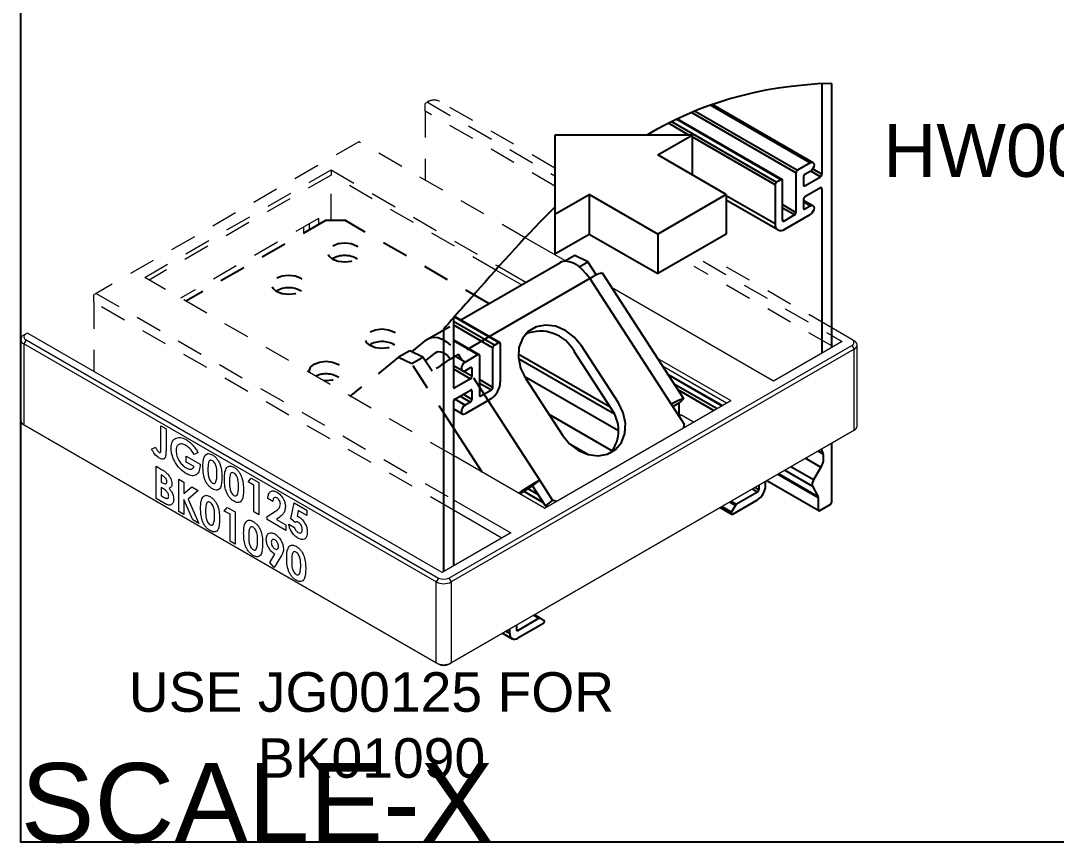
# Model space of a CAD drawing. Extents: x 0 to 12.5, y -10.1 to 0.
# Drawn here: x 0 to 4.907, y -10.09 to -6.192 of the extents above; entities that cross this region are included whole.
import ezdxf
from ezdxf import colors
from ezdxf.entities.mleader import LeaderData, LeaderLine
from ezdxf.math import Vec2, Vec3

# ---------------------------------------------------------------- set-up
doc = ezdxf.new("R2010")
doc.units = 0
doc.header["$LTSCALE"] = 0.5
doc.header["$MEASUREMENT"] = 0
doc.linetypes.add('HIDDEN', pattern=[0.375, 0.25, -0.125])
for name, color, linetype in [('Brackets', 181, 'CONTINUOUS'), ('Dimension', 10, 'CONTINUOUS'), ('FAB DWG', 221, 'CONTINUOUS'), ('Housing', 150, 'CONTINUOUS')]:
    doc.layers.add(name, color=color, linetype=linetype)
doc.layers.add('Jig', color=41, linetype='CONTINUOUS', lineweight=13)
doc.layers.add('Text-Unprinted', color=131, linetype='CONTINUOUS', plot=False)
doc.styles.add('LSAD_Standard', font='arial.ttf')
doc.styles.get("Standard").update_dxf_attribs({"font": 'arial.ttf'})

msp = doc.modelspace()

# ---------------------------------------------------------------- linework, layer by layer
at = {"layer": 'Brackets', "linetype": 'HIDDEN', "lineweight": 25, "transparency": 16777216}
for p, q in [((1.4468, -7.1377), (0.7827, -7.5211)), ((1.4468, -7.1377), (1.5352, -7.1377)), ((2.2176, -7.5317), (1.5352, -7.1377)), ((1.8529, -7.7607), (1.9251, -7.703)), ((1.7908, -7.7868), (1.5645, -7.9676)), ((1.8437, -7.7563), (1.7908, -7.7868)), ((1.7908, -7.7868), (1.8531, -7.8164)), ((1.9059, -7.7859), (1.8437, -7.7563)), ((1.8531, -7.8164), (1.9059, -7.7859)), ((1.9495, -7.8534), (1.9059, -7.7859)), ((1.9175, -7.8039), (1.9656, -7.7655)), ((1.9721, -7.7618), (1.9656, -7.7655)), ((1.5645, -7.9724), (1.5645, -7.9676))]:
    msp.add_line(p, q, dxfattribs=at)
at = {"layer": 'Brackets', "transparency": 16777216}
for p, q in [((2.6257, -7.3048), (2.5785, -7.3321)), ((2.6879, -7.3345), (2.6257, -7.3048)), ((2.0857, -7.6101), (2.5545, -7.339)), ((2.6469, -7.3582), (2.6879, -7.3345)), ((2.7285, -7.3971), (2.6879, -7.3345)), ((2.755, -7.3873), (3.14, -7.9826)), ((2.6974, -7.4143), (2.222, -7.6887)), ((2.6974, -7.4143), (3.0823, -8.0095)), ((2.8321, -8.0026), (2.6574, -7.7325)), ((2.7981, -8.0297), (2.6234, -7.7596)), ((2.3922, -7.8856), (2.5669, -8.1557)), ((2.4592, -8.3692), (2.2149, -7.9915)), ((3.0823, -8.0095), (3.1438, -8.1045)), ((3.0894, -8.0205), (3.1201, -8.0028)), ((3.1201, -8.068), (3.1201, -8.0028)), ((2.186, -8.3312), (2.0504, -8.1215)), ((3.1438, -8.1045), (3.1415, -8.1215)), ((2.4252, -8.3964), (2.4592, -8.3692)), ((2.5206, -8.4642), (2.4592, -8.3692)), ((2.4867, -8.4913), (2.4252, -8.3964)), ((2.5206, -8.4642), (2.4867, -8.4913)), ((2.5376, -8.4701), (2.5206, -8.4642)), ((2.4867, -8.4913), (2.4955, -8.4944))]:
    msp.add_line(p, q, dxfattribs=at)
at = {"layer": 'Brackets', "linetype": 'HIDDEN', "transparency": 16777216}
for p, q in [((1.9251, -7.703), (2.0857, -7.6101)), ((2.222, -7.6887), (2.0742, -7.774)), ((2.2149, -7.9915), (2.0742, -7.774)), ((2.0504, -8.1215), (1.8531, -7.8164))]:
    msp.add_line(p, q, dxfattribs=at)
at = {"layer": 'Brackets', "linetype": 'HIDDEN', "lineweight": 25, "transparency": 16777216, "flags": 128}
for points in [[(1.4786, -7.2581), (1.5046, -7.2481), (1.5352, -7.2446), (1.5658, -7.2481), (1.5918, -7.2581), (1.6091, -7.2731), (1.6152, -7.2908), (1.6091, -7.3085), (1.5918, -7.3235), (1.5658, -7.3335), (1.5352, -7.337), (1.5046, -7.3335), (1.4786, -7.3235), (1.4613, -7.3085), (1.4552, -7.2908), (1.4613, -7.2731), (1.4786, -7.2581)], [(1.2135, -7.4112), (1.2394, -7.4012), (1.27, -7.3977), (1.3006, -7.4012), (1.3266, -7.4112), (1.3439, -7.4262), (1.35, -7.4439), (1.3439, -7.4616), (1.3266, -7.4765), (1.3006, -7.4866), (1.27, -7.4901), (1.2394, -7.4866), (1.2135, -7.4765), (1.1961, -7.4616), (1.19, -7.4439), (1.1961, -7.4262), (1.2135, -7.4112)], [(1.6554, -7.6664), (1.6814, -7.6563), (1.712, -7.6528), (1.7426, -7.6563), (1.7685, -7.6664), (1.7859, -7.6813), (1.792, -7.699), (1.7859, -7.7167), (1.7685, -7.7317), (1.7426, -7.7417), (1.712, -7.7452), (1.6814, -7.7417), (1.6554, -7.7317), (1.6381, -7.7167), (1.632, -7.699), (1.6381, -7.6813), (1.6554, -7.6664)], [(1.9251, -7.703), (1.9399, -7.6948), (1.9573, -7.6917), (1.9766, -7.6939), (1.997, -7.7013), (2.0177, -7.7135), (2.038, -7.7301), (2.0571, -7.7506), (2.0742, -7.774)], [(1.9656, -7.7655), (1.973, -7.7614), (1.9817, -7.7599), (1.9913, -7.761), (2.0016, -7.7647), (2.012, -7.7708), (2.0221, -7.7792), (2.0317, -7.7894), (2.037, -7.7963)], [(1.3695, -7.8598), (1.3668, -7.8521), (1.3729, -7.8344), (1.3902, -7.8194)], [(1.3902, -7.8194), (1.4162, -7.8094), (1.4468, -7.8059), (1.4774, -7.8094), (1.5034, -7.8194), (1.5207, -7.8344), (1.5268, -7.8521), (1.5207, -7.8698), (1.5034, -7.8847), (1.4774, -7.8948), (1.4468, -7.8983), (1.4334, -7.8967)]]:
    msp.add_lwpolyline(points, dxfattribs=at)
at = {"layer": 'Brackets', "transparency": 16777216, "flags": 128}
for points in [[(2.6974, -7.4143), (2.6802, -7.3908), (2.6612, -7.3704), (2.6408, -7.3538), (2.6201, -7.3415), (2.5997, -7.3342), (2.5804, -7.332), (2.5631, -7.335), (2.5545, -7.339)], [(2.6574, -7.7325), (2.6234, -7.6914), (2.5814, -7.6597), (2.5349, -7.6402), (2.4875, -7.6344), (2.4431, -7.6427), (2.4054, -7.6645), (2.3773, -7.698), (2.3612, -7.7405), (2.3583, -7.7885), (2.369, -7.8382), (2.3922, -7.8856)], [(3.0823, -8.0095), (3.1017, -7.9986), (3.1177, -7.9903), (3.1297, -7.9847), (3.1372, -7.9822), (3.1401, -7.9829), (3.1381, -7.9866), (3.1314, -7.9933), (3.1201, -8.0028)], [(2.5669, -8.1557), (2.6009, -8.1968), (2.6428, -8.2284), (2.6894, -8.248), (2.7368, -8.2538), (2.7811, -8.2455), (2.8189, -8.2237), (2.8469, -8.1902), (2.8631, -8.1477), (2.8659, -8.0997), (2.8553, -8.05), (2.8321, -8.0026)]]:
    msp.add_lwpolyline(points, dxfattribs=at)
at = {"layer": 'Brackets', "linetype": 'HIDDEN', "lineweight": 25, "transparency": 16777216}
for centre, radius, start, end in [((1.5352, -7.4195), 0.1151, 58.5387, 121.4613), ((1.27, -7.5726), 0.1151, 58.5387, 121.4613), ((1.712, -7.8277), 0.1151, 58.5387, 121.4613), ((2.9056, -9.2148), 1.6635, 119.987, 127.1815), ((1.4468, -7.9808), 0.1151, 58.5387, 114.9714), ((1.5816, -7.9173), 0.0574, 250.8853, 252.6736)]:
    msp.add_arc(centre, radius, start, end, dxfattribs=at)
at = {"layer": 'Brackets', "transparency": 16777216}
for centre, radius, start, end in [((2.7982, -7.555), 0.1732, 104.4522, 125.6272), ((2.463, -7.8449), 0.1817, 27.9773, 112.9954), ((2.6589, -8.1339), 0.1738, 323.3219, 36.8062), ((3.2906, -9.81), 1.6635, 119.987, 124.0309), ((2.8418, -9.1182), 0.8334, 119.987, 124.8884)]:
    msp.add_arc(centre, radius, start, end, dxfattribs=at)
at = {"layer": 'Dimension', "transparency": 16777216}
for p, q in [((3.1812, -6.7343), (2.5317, -6.7343)), ((2.5317, -6.7343), (2.5317, -7.2968)), ((3.0188, -6.828), (3.1812, -6.7343)), ((3.1812, -6.7343), (3.1812, -6.9218)), ((3.3436, -7.0155), (3.0188, -6.828)), ((2.5317, -7.1093), (2.6941, -7.0155)), ((3.0188, -7.203), (2.6941, -7.0155)), ((2.6941, -7.0155), (2.6941, -7.203)), ((3.3436, -7.0155), (3.0188, -7.203)), ((3.3436, -7.0155), (3.3436, -7.203)), ((2.5317, -7.2968), (2.6941, -7.203)), ((2.6941, -7.203), (3.0188, -7.3905)), ((3.0188, -7.203), (3.0188, -7.3905)), ((3.3436, -7.203), (3.0188, -7.3905))]:
    msp.add_line(p, q, dxfattribs=at)
msp.add_open_spline([(3.8429, -6.4891), (3.4872, -6.4991), (3.2057, -6.5927), (2.9667, -6.7343)], degree=3, dxfattribs=at)
msp.add_open_spline([(2.5317, -7.0754), (2.3994, -7.2039), (2.2271, -7.4), (2.0548, -7.596), (2.0044, -7.6518)], degree=3, knots=[0.7939461, 0.7939461, 0.7939461, 0.7939461, 1, 1.0834941, 1.0834941, 1.0834941, 1.0834941], dxfattribs=at)
at = {"layer": 'Housing', "transparency": 16777216}
for p, q in [((3.797, -6.4909), (3.797, -6.9194)), ((3.8429, -7.741), (3.8429, -6.4891)), ((3.1954, -6.6202), (3.6807, -6.9004)), ((3.7417, -6.8652), (3.2688, -6.5922)), ((3.2779, -6.589), (3.7542, -6.8639)), ((3.0843, -6.6704), (3.5817, -6.9575)), ((3.6029, -6.9453), (3.1073, -6.6592)), ((3.1106, -6.6577), (3.6079, -6.9448)), ((3.6737, -6.9126), (3.179, -6.6271)), ((3.1667, -6.7343), (3.0692, -6.678)), ((3.5747, -6.9698), (3.1812, -6.7427)), ((3.7417, -6.8652), (3.6807, -6.9004)), ((3.6737, -6.9126), (3.6737, -7.1004)), ((3.7417, -6.906), (3.7161, -6.9208)), ((3.7899, -6.9317), (3.7435, -6.9049)), ((3.7534, -6.8942), (3.797, -6.9194)), ((3.6029, -6.9453), (3.5817, -6.9575)), ((3.61, -7.1372), (3.61, -6.9494)), ((3.709, -6.9331), (3.709, -6.9702)), ((3.7161, -6.9743), (3.7899, -6.9317)), ((3.5747, -6.9698), (3.5747, -7.1535)), ((3.709, -6.9702), (3.7161, -6.9743)), ((3.7899, -6.9847), (3.7161, -7.0273)), ((3.797, -6.9888), (3.7899, -6.9847)), ((3.797, -6.9888), (3.797, -7.7676)), ((3.3436, -7.0201), (3.5747, -7.1535)), ((3.5881, -7.1833), (3.3436, -7.0421)), ((3.61, -7.0637), (3.6737, -7.1004)), ((3.709, -7.0396), (3.709, -7.08)), ((3.709, -7.042), (3.7542, -7.0681)), ((3.7417, -7.0693), (3.709, -7.0504)), ((3.6666, -7.1127), (3.61, -7.08)), ((3.6666, -7.1127), (3.6171, -7.1413)), ((3.6206, -7.1801), (3.7417, -7.1101)), ((3.709, -7.08), (3.7161, -7.0841)), ((3.7161, -7.0841), (3.7417, -7.0693)), ((3.61, -7.1372), (3.6171, -7.1413)), ((2.0504, -7.6005), (2.0504, -7.9277)), ((2.0548, -7.5956), (2.2656, -7.7173)), ((2.0568, -7.5934), (2.2706, -7.7168)), ((2.0044, -8.8024), (2.0044, -7.6518)), ((2.2444, -7.7296), (2.0504, -7.6176)), ((2.0504, -7.6339), (2.2373, -7.7418)), ((2.0504, -7.704), (2.1716, -7.774)), ((2.0504, -7.7074), (2.1666, -7.7745)), ((2.2373, -7.9296), (2.2373, -7.7418)), ((2.2444, -7.7296), (2.2656, -7.7173)), ((2.2727, -7.7214), (2.2727, -7.9051)), ((2.1056, -7.8097), (2.0504, -7.7778)), ((2.1056, -7.8097), (2.1666, -7.7745)), ((2.1737, -7.7785), (2.1737, -7.9663)), ((2.3578, -7.7704), (2.7927, -8.0214)), ((2.8131, -8.0569), (2.3589, -7.7947)), ((2.0931, -7.8517), (2.0504, -7.8271)), ((2.0504, -7.8425), (2.1313, -7.8892)), ((2.1056, -7.8505), (2.1313, -7.8357)), ((2.1313, -7.8357), (2.1384, -7.8398)), ((2.1384, -7.8398), (2.1384, -7.8769)), ((2.1313, -7.8892), (2.0575, -7.9318)), ((2.1384, -7.8769), (2.0967, -7.8528)), ((2.2373, -7.9296), (2.1737, -7.8929)), ((2.3862, -7.8757), (2.8324, -8.1333)), ((3.0637, -7.8647), (3.325, -8.0155)), ((3.3227, -8.0169), (3.0665, -7.869)), ((2.0575, -7.9318), (2.0504, -7.9277)), ((2.0575, -7.9848), (2.1313, -7.9422)), ((2.1313, -7.9422), (2.1384, -7.9463)), ((2.1384, -7.9463), (2.1384, -7.9868)), ((2.1737, -7.9092), (2.2303, -7.9419)), ((2.1808, -7.9704), (2.2303, -7.9419)), ((3.0935, -7.9107), (3.3001, -8.0299)), ((3.1114, -7.9384), (3.285, -8.0386)), ((2.0504, -7.9971), (2.0504, -8.7758)), ((2.1056, -8.0138), (2.0565, -7.9854)), ((2.0821, -7.9706), (2.1313, -7.999)), ((2.1384, -7.9868), (2.0962, -7.9625)), ((2.2267, -7.9847), (2.1056, -8.0546)), ((2.1808, -7.9704), (2.1737, -7.9663)), ((2.0931, -8.0559), (2.0504, -8.0312)), ((2.1313, -7.999), (2.1056, -8.0138)), ((2.8038, -8.2311), (2.5036, -8.0578)), ((3.8429, -8.4737), (3.8429, -8.1942)), ((2.5995, -8.1955), (2.6912, -8.2484)), ((2.6791, -8.2449), (2.6094, -8.2046)), ((3.53, -8.3953), (3.53, -8.3748)), ((2.3843, -8.4216), (2.4757, -8.4744)), ((2.4038, -8.4092), (2.4513, -8.4366)), ((3.4911, -8.4259), (3.3915, -8.4834)), ((3.4911, -8.4259), (3.4664, -8.4116)), ((3.4805, -8.4034), (3.4982, -8.4136)), ((3.4982, -8.3932), (3.4982, -8.4136)), ((3.3865, -8.4887), (3.3597, -8.4732)), ((3.3668, -8.4691), (3.3915, -8.4834)), ((3.3865, -8.4887), (3.3689, -8.5193)), ((3.3739, -8.5303), (3.4911, -8.4626)), ((3.3143, -8.4994), (3.3689, -8.5308)), ((3.3243, -8.4936), (3.3689, -8.5193)), ((2.3562, -9.0811), (2.4558, -9.0236)), ((2.4311, -9.0093), (2.4558, -9.0236)), ((2.4608, -9.0231), (2.434, -9.0076)), ((2.4608, -9.0231), (2.4785, -9.0333)), ((2.3173, -9.0953), (2.3173, -9.0749)), ((2.3492, -9.0565), (2.3492, -9.077)), ((2.3562, -9.0811), (2.3492, -9.077)), ((2.4735, -9.0501), (2.3562, -9.1178)), ((2.2835, -9.0944), (2.3287, -9.1205)), ((2.3173, -9.0953), (2.2996, -9.0851))]:
    msp.add_line(p, q, dxfattribs=at)
at = {"layer": 'Housing', "linetype": 'Continuous', "lineweight": 25, "transparency": 16777216}
for p, q in [((3.7403, -8.2095), (3.7403, -8.2095)), ((3.8025, -8.2454), (3.7784, -8.2315)), ((3.7937, -8.2226), (3.8025, -8.2454)), ((3.7195, -8.2655), (3.7918, -8.3072)), ((3.5882, -8.3413), (3.7793, -8.4516)), ((3.7786, -8.4485), (3.5905, -8.3399)), ((3.6207, -8.3225), (3.7523, -8.3985)), ((3.7565, -8.3684), (3.6489, -8.3062)), ((3.7918, -8.3072), (3.7565, -8.3684)), ((3.7814, -8.5142), (3.535, -8.372)), ((3.7523, -8.3985), (3.7786, -8.4485)), ((3.7793, -8.4516), (3.7793, -8.5096)), ((3.7864, -8.5136), (3.8359, -8.4851))]:
    msp.add_line(p, q, dxfattribs=at)
at = {"layer": 'Housing', "transparency": 16777216, "flags": 128}
for points in [[(3.7417, -6.8652), (3.7485, -6.8628), (3.7542, -6.8639), (3.758, -6.8684), (3.7594, -6.8754), (3.758, -6.884), (3.7542, -6.8928), (3.7485, -6.9006), (3.7417, -6.906)], [(3.7417, -7.0693), (3.7485, -7.067), (3.7542, -7.0681), (3.758, -7.0725), (3.7594, -7.0795), (3.758, -7.0881), (3.7542, -7.0969), (3.7485, -7.1047), (3.7417, -7.1101)], [(2.1056, -7.8097), (2.0989, -7.8151), (2.0931, -7.8229), (2.0893, -7.8317), (2.088, -7.8403), (2.0893, -7.8473), (2.0931, -7.8517), (2.0989, -7.8528), (2.1056, -7.8505)], [(2.1056, -8.0138), (2.0989, -8.0193), (2.0931, -8.027), (2.0893, -8.0358), (2.088, -8.0444), (2.0893, -8.0515), (2.0931, -8.0559), (2.0989, -8.057), (2.1056, -8.0546)], [(3.3689, -8.5193), (3.3676, -8.5219), (3.3669, -8.5246), (3.3668, -8.527), (3.3673, -8.5291), (3.3684, -8.5305), (3.3699, -8.5312), (3.3718, -8.5312), (3.3739, -8.5303)], [(2.4785, -9.0333), (2.4797, -9.0345), (2.4804, -9.0363), (2.4805, -9.0387), (2.48, -9.0413), (2.479, -9.044), (2.4774, -9.0464), (2.4756, -9.0486), (2.4735, -9.0501)]]:
    msp.add_lwpolyline(points, dxfattribs=at)
at = {"layer": 'Housing', "transparency": 16777216}
for centre, radius, start, end in [((3.689, -6.9133), 0.0154, 122.6055, 177.3945), ((3.59, -6.9705), 0.0154, 122.6055, 177.3945), ((3.6057, -6.9487), 0.00437, 350.786, 129.2033), ((3.7244, -6.9338), 0.0154, 122.6055, 177.3945), ((3.7816, -6.9187), 0.0154, 302.6055, 357.3945), ((3.7133, -6.9709), 0.00437, 170.786, 309.2033), ((3.7926, -6.9881), 0.00437, 350.786, 129.2033), ((3.7244, -7.0403), 0.0154, 122.6055, 177.3945), ((3.6583, -7.0997), 0.0154, 302.6055, 357.3945), ((3.7133, -7.0807), 0.00437, 170.786, 309.2033), ((3.6027, -7.1581), 0.0284, 170.786, 309.2033), ((3.6143, -7.1379), 0.00437, 170.786, 309.2033), ((2.2527, -7.7425), 0.0154, 122.6055, 177.3945), ((2.2684, -7.7207), 0.00437, 350.786, 129.2033), ((2.1694, -7.7778), 0.00437, 350.786, 129.2033), ((2.134, -7.8391), 0.00437, 350.786, 129.2033), ((2.123, -7.8762), 0.0154, 302.6055, 357.3945), ((2.0547, -7.9284), 0.00437, 170.786, 309.2033), ((2.134, -7.9456), 0.00437, 350.786, 129.2033), ((2.1729, -7.9006), 0.0999, 302.6055, 357.3945), ((2.222, -7.9289), 0.0154, 302.6055, 357.3945), ((2.0658, -7.9978), 0.0154, 122.6055, 177.3945), ((2.123, -7.9861), 0.0154, 302.6055, 357.3945), ((2.178, -7.967), 0.00437, 170.786, 309.2033), ((3.4456, -8.3914), 0.0845, 302.6055, 357.3945), ((3.4829, -8.4129), 0.0154, 302.6055, 357.3945), ((3.3992, -8.4956), 0.0144, 121.9547, 151.1444), ((2.4588, -9.0276), 0.00503, 65.686, 125.6182), ((2.3535, -9.0777), 0.00437, 170.786, 309.2033), ((2.341, -9.0992), 0.024, 170.786, 309.2033)]:
    msp.add_arc(centre, radius, start, end, dxfattribs=at)
at = {"layer": 'Housing', "linetype": 'Continuous', "lineweight": 25, "transparency": 16777216}
for centre, radius, start, end in [((3.7274, -8.2642), 0.0774, 326.2775, 14.1132), ((3.7843, -8.3876), 0.0338, 145.2511, 198.7745), ((3.7727, -8.4514), 0.0066, 358.4325, 25.9311), ((3.8276, -8.4721), 0.0154, 302.6023, 357.3977), ((3.7836, -8.5103), 0.00437, 170.7797, 309.185)]:
    msp.add_arc(centre, radius, start, end, dxfattribs=at)
at = {"layer": 'Jig', "linetype": 'HIDDEN', "transparency": 16777216}
for p, q in [((1.9344, -6.574), (1.9274, -6.5781)), ((2.5317, -6.8902), (1.9839, -6.574)), ((1.9274, -6.5781), (1.9168, -6.5842)), ((1.9168, -6.6209), (1.9168, -6.5842)), ((2.5317, -6.9759), (1.9168, -6.6209)), ((1.9168, -6.6209), (1.9168, -6.947)), ((1.9274, -6.5781), (2.5317, -6.9269)), ((1.6025, -6.7656), (0.3571, -7.4845)), ((2.39, -7.2202), (1.6025, -6.7656)), ((0.5878, -7.4086), (1.4709, -6.8987)), ((1.4709, -6.8987), (2.2652, -7.3572)), ((1.4709, -6.8987), (1.4709, -6.9232)), ((1.4709, -6.9232), (0.609, -7.4208)), ((2.2508, -7.3734), (1.4709, -6.9232)), ((1.4709, -7.1377), (1.4709, -6.9232)), ((1.4112, -7.1292), (0.7575, -7.5065)), ((1.3688, -7.1828), (1.3688, -7.1537)), ((1.4112, -7.1292), (1.4112, -7.1583)), ((1.3405, -7.17), (1.3405, -7.1991)), ((3.8429, -7.7329), (3.1909, -7.3565)), ((3.2333, -7.332), (3.8429, -7.6839)), ((3.8429, -7.6472), (3.2651, -7.3136)), ((2.0504, -8.2529), (0.5878, -7.4086)), ((0.3571, -7.4845), (0.3465, -7.4907)), ((0.3465, -7.5274), (0.3465, -7.4907)), ((0.3571, -7.4845), (2.0504, -8.462)), ((2.0504, -8.511), (0.3465, -7.5274)), ((0.3465, -7.5274), (0.3465, -7.8534))]:
    msp.add_line(p, q, dxfattribs=at)
at = {"layer": 'Jig', "transparency": 16777216}
for p, q in [((2.5812, -7.3305), (2.39, -7.2202)), ((1.4709, -7.307), (1.4709, -7.307)), ((2.2652, -7.3572), (2.3942, -7.4317)), ((2.373, -7.4439), (2.2508, -7.3734)), ((3.5676, -7.9), (2.8, -7.4569)), ((3.9384, -7.7023), (3.8429, -7.6472)), ((0, -7.7027), (0, -8.0864)), ((0.0253, -7.6761), (0.0146, -7.6823)), ((0.0323, -7.6721), (0.0253, -7.6761)), ((1.9974, -8.8065), (0.0323, -7.6721)), ((3.8429, -7.6839), (3.8924, -7.7125)), ((3.9384, -7.7023), (3.949, -7.7084)), ((0.0253, -7.7047), (0.0146, -7.7231)), ((1.9691, -8.8514), (0.0146, -7.7231)), ((0.0146, -7.7231), (0.0146, -8.1069)), ((0.0253, -7.7047), (1.9797, -8.833)), ((2.0292, -8.833), (3.9384, -7.7308)), ((3.949, -7.7492), (2.0398, -8.8514)), ((3.8924, -7.7125), (3.5676, -7.9)), ((3.85, -7.737), (3.8429, -7.7329)), ((3.9384, -7.7308), (3.949, -7.7492)), ((3.949, -8.133), (3.949, -7.7492)), ((3.9636, -8.1126), (3.9636, -7.7288)), ((3.0158, -7.7905), (3.3653, -7.9923)), ((3.3441, -8.0045), (3.0411, -7.8296)), ((2.4821, -8.5021), (3.3653, -7.9923)), ((3.1205, -8.0685), (3.1284, -8.0601)), ((3.1284, -8.0601), (3.1221, -8.071)), ((3.1881, -8.0946), (3.1284, -8.0601)), ((0.0146, -8.1069), (1.9691, -9.2351)), ((0.0253, -8.113), (0.0146, -8.1069)), ((1.9797, -9.2413), (0.0253, -8.113)), ((0.6647, -8.1126), (0.6885, -8.1264)), ((0.6647, -8.2206), (0.6647, -8.1126)), ((0.6885, -8.1264), (0.6885, -8.228)), ((3.9384, -8.1391), (2.0292, -9.2413)), ((2.0398, -9.2351), (3.949, -8.133)), ((3.9384, -8.1391), (3.949, -8.133)), ((0.6205, -8.2224), (0.6385, -8.2136)), ((0.8406, -8.2385), (0.8226, -8.248)), ((0.8886, -8.2424), (0.8744, -8.2506)), ((0.7836, -8.2559), (0.8497, -8.2941)), ((0.7836, -8.2834), (0.7836, -8.2559)), ((0.8217, -8.3053), (0.7836, -8.2834)), ((2.4821, -8.5021), (2.0504, -8.2529)), ((0.6417, -8.3035), (0.663, -8.3158)), ((0.6417, -8.4566), (0.6417, -8.3035)), ((0.8497, -8.2941), (0.8499, -8.3007)), ((0.6655, -8.3447), (0.6655, -8.3781)), ((0.673, -8.349), (0.6655, -8.3447)), ((0.6655, -8.3781), (0.6718, -8.3817)), ((0.7488, -8.3653), (0.7726, -8.3791)), ((0.7488, -8.5184), (0.7488, -8.3653)), ((0.7726, -8.3791), (0.7726, -8.4329)), ((1.0777, -8.3766), (1.0919, -8.3593)), ((1.1049, -8.3923), (1.0777, -8.3766)), ((1.0919, -8.3593), (1.1287, -8.3805)), ((1.1287, -8.3805), (1.1287, -8.5336)), ((0.6655, -8.4036), (0.6655, -8.4429)), ((0.6712, -8.4069), (0.6655, -8.4036)), ((0.7726, -8.4329), (0.8102, -8.4008)), ((0.8402, -8.4181), (0.793, -8.4586)), ((0.8102, -8.4008), (0.8402, -8.4181)), ((1.1049, -8.5199), (1.1049, -8.3923)), ((0.679, -8.4781), (0.6417, -8.4566)), ((0.6655, -8.4429), (0.6724, -8.4468)), ((0.7726, -8.4604), (0.7726, -8.5322)), ((0.8162, -8.5573), (0.7726, -8.4604)), ((0.793, -8.4586), (0.8448, -8.5739)), ((1.195, -8.4698), (1.1712, -8.4561)), ((1.2805, -8.5531), (1.2961, -8.4771)), ((1.2961, -8.4771), (1.3565, -8.512)), ((2.0504, -8.462), (2.3222, -8.6189)), ((0.7726, -8.5322), (0.7488, -8.5184)), ((0.9647, -8.5155), (0.9789, -8.4981)), ((0.9919, -8.5312), (0.9647, -8.5155)), ((0.9789, -8.4981), (1.0157, -8.5194)), ((0.9919, -8.6587), (0.9919, -8.5312)), ((1.0157, -8.5194), (1.0157, -8.6725)), ((1.1287, -8.5336), (1.1049, -8.5199)), ((1.1678, -8.5422), (1.207, -8.5167)), ((1.315, -8.5135), (1.3098, -8.5395)), ((1.3565, -8.5375), (1.315, -8.5135)), ((1.3565, -8.512), (1.3565, -8.5375)), ((2.2798, -8.6434), (2.0504, -8.511)), ((0.8448, -8.5739), (0.8162, -8.5573)), ((1.1678, -8.5562), (1.1678, -8.5422)), ((1.2562, -8.6072), (1.1678, -8.5562)), ((1.2254, -8.5456), (1.2116, -8.5559)), ((1.2116, -8.5559), (1.2562, -8.5817)), ((1.2562, -8.5817), (1.2562, -8.6072)), ((1.2698, -8.5778), (1.297, -8.5935)), ((1.3005, -8.57), (1.2805, -8.5531)), ((2.3222, -8.6189), (1.9974, -8.8065)), ((1.0157, -8.6725), (0.9919, -8.6587)), ((1.1804, -8.7592), (1.2035, -8.7201)), ((1.2351, -8.7266), (1.2015, -8.7837)), ((1.2015, -8.7837), (1.1804, -8.7592)), ((1.9797, -8.833), (1.9691, -8.8514)), ((2.0292, -8.833), (2.0398, -8.8514)), ((1.9691, -9.2351), (1.9691, -8.8514)), ((2.0398, -8.8514), (2.0398, -9.2351)), ((1.9797, -9.2413), (1.9691, -9.2351)), ((2.0292, -9.2413), (2.0398, -9.2351))]:
    msp.add_line(p, q, dxfattribs=at)
at = {"layer": 'Jig', "linetype": 'HIDDEN', "transparency": 16777216}
msp.add_arc((1.9592, -6.6218), 0.0538, 62.6097, 117.3903, dxfattribs=at)
at = {"layer": 'Jig', "transparency": 16777216}
for centre, radius, start, end in [((0.0224, -7.7027), 0.0218, 110.7834, 249.2166), ((0.0307, -7.6904), 0.0153, 110.7834, 249.2166), ((3.933, -7.7165), 0.0153, 290.7834, 69.2166), ((3.9412, -7.7288), 0.0218, 290.7834, 69.2166), ((0.025, -8.084), 0.0251, 185.6948, 245.6253), ((3.9386, -8.1101), 0.0251, 294.3747, 354.3052), ((2.0044, -8.7852), 0.0538, 242.6097, 297.3903), ((2.0044, -8.7831), 0.0769, 242.6097, 297.3903), ((2.0044, -9.1669), 0.0769, 242.6097, 297.3903), ((2.0044, -9.1935), 0.0538, 242.6097, 297.3903)]:
    msp.add_arc(centre, radius, start, end, dxfattribs=at)
for points, knots in [([(0.7123, -8.2159), (0.7132, -8.2055), (0.7148, -8.1868), (0.7251, -8.1772), (0.7296, -8.173)], [0, 0, 0, 0, 0.559331, 1, 1, 1, 1]), ([(0.7296, -8.173), (0.7383, -8.1693), (0.7539, -8.1626), (0.7743, -8.1727), (0.7834, -8.1772)], [0, 0, 0, 0, 0.558593, 1, 1, 1, 1]), ([(0.7834, -8.1772), (0.7896, -8.1811), (0.8007, -8.1882), (0.8111, -8.1986), (0.8157, -8.2031)], [0, 0, 0, 0, 0.559875, 1, 1, 1, 1]), ([(0.6567, -8.265), (0.6487, -8.259), (0.6344, -8.2482), (0.6247, -8.2303), (0.6205, -8.2224)], [0, 0, 0, 0, 0.55802, 1, 1, 1, 1]), ([(0.6385, -8.2136), (0.6413, -8.2188), (0.6451, -8.2261), (0.6518, -8.2341), (0.6551, -8.2364), (0.6567, -8.2376)], [0, 0, 0, 0, 0.560042, 0.780202, 1, 1, 1, 1]), ([(0.6567, -8.2376), (0.6577, -8.238), (0.6596, -8.239), (0.6619, -8.2382), (0.6633, -8.2361), (0.6646, -8.2304), (0.6646, -8.225), (0.6647, -8.2206)], [0, 0, 0, 0, 0.124882, 0.249491, 0.374223, 0.499415, 1, 1, 1, 1]), ([(0.6885, -8.228), (0.6884, -8.2343), (0.6882, -8.2468), (0.6859, -8.2616), (0.6794, -8.2683), (0.6706, -8.2712), (0.6622, -8.2675), (0.6567, -8.265)], [0, 0, 0, 0, 0.251104, 0.500805, 0.626086, 0.751378, 1, 1, 1, 1]), ([(0.784, -8.3385), (0.7735, -8.3313), (0.7524, -8.3167), (0.7284, -8.2812), (0.7147, -8.2458), (0.7131, -8.2259), (0.7123, -8.2159)], [0, 0, 0, 0, 0.279925, 0.559162, 0.779596, 1, 1, 1, 1]), ([(0.7827, -8.2043), (0.7759, -8.2012), (0.7623, -8.195), (0.747, -8.2001), (0.7375, -8.2119), (0.7365, -8.2237), (0.736, -8.2296)], [0, 0, 0, 0, 0.279829, 0.559453, 0.779648, 1, 1, 1, 1]), ([(0.736, -8.2296), (0.7369, -8.2382), (0.7386, -8.2554), (0.752, -8.2808), (0.7679, -8.3003), (0.779, -8.3077), (0.7845, -8.3113)], [0, 0, 0, 0, 0.279403, 0.559124, 0.77942, 1, 1, 1, 1]), ([(0.8226, -8.248), (0.8161, -8.2377), (0.8045, -8.2194), (0.7894, -8.2089), (0.7827, -8.2043)], [0, 0, 0, 0, 0.559571, 1, 1, 1, 1]), ([(0.8157, -8.2031), (0.8208, -8.2092), (0.83, -8.2202), (0.8373, -8.2329), (0.8406, -8.2385)], [0, 0, 0, 0, 0.559451, 1, 1, 1, 1]), ([(0.8744, -8.2506), (0.8795, -8.2468), (0.8886, -8.2401), (0.9022, -8.2465), (0.9082, -8.2493)], [0, 0, 0, 0, 0.558689, 1, 1, 1, 1]), ([(0.8635, -8.3055), (0.8636, -8.2936), (0.8637, -8.2724), (0.8712, -8.2572), (0.8744, -8.2506)], [0, 0, 0, 0, 0.561086, 1, 1, 1, 1]), ([(0.9088, -8.2771), (0.9063, -8.276), (0.9015, -8.2739), (0.8935, -8.2762), (0.8876, -8.2919), (0.8874, -8.3085), (0.8873, -8.3195)], [0, 0, 0, 0, 0.124864, 0.249677, 0.498634, 1, 1, 1, 1]), ([(0.9082, -8.2493), (0.9121, -8.2518), (0.92, -8.2569), (0.931, -8.2687), (0.94, -8.283), (0.9483, -8.3034), (0.9531, -8.3286), (0.9534, -8.3469), (0.9536, -8.356)], [0, 0, 0, 0, 0.1250479, 0.2499548, 0.3747984, 0.49985, 0.7494878, 1, 1, 1, 1]), ([(0.9298, -8.3423), (0.9298, -8.3314), (0.9297, -8.3152), (0.9231, -8.2936), (0.9158, -8.2821), (0.9111, -8.2788), (0.9088, -8.2771)], [0, 0, 0, 0, 0.501438, 0.75036, 0.875309, 1, 1, 1, 1]), ([(0.663, -8.3158), (0.6681, -8.3187), (0.6771, -8.324), (0.6861, -8.331), (0.69, -8.3341)], [0, 0, 0, 0, 0.560274, 1, 1, 1, 1]), ([(0.69, -8.3341), (0.694, -8.338), (0.702, -8.3458), (0.7107, -8.3605), (0.7157, -8.3747), (0.7162, -8.3826), (0.7165, -8.3866)], [0, 0, 0, 0, 0.280151, 0.559809, 0.779827, 1, 1, 1, 1]), ([(0.8499, -8.3007), (0.8486, -8.3111), (0.846, -8.3319), (0.829, -8.3478), (0.807, -8.3499), (0.7917, -8.3423), (0.784, -8.3385)], [0, 0, 0, 0, 0.279581, 0.559329, 0.779421, 1, 1, 1, 1]), ([(0.7845, -8.3113), (0.7889, -8.3136), (0.7977, -8.318), (0.8124, -8.3185), (0.8182, -8.3103), (0.8217, -8.3053)], [0, 0, 0, 0, 0.281092, 0.56137, 1, 1, 1, 1]), ([(0.9089, -8.4106), (0.905, -8.4081), (0.8972, -8.4032), (0.8862, -8.3917), (0.8773, -8.3776), (0.869, -8.3575), (0.864, -8.3326), (0.8637, -8.3145), (0.8635, -8.3055)], [0, 0, 0, 0, 0.125092, 0.249938, 0.374824, 0.499891, 0.749468, 1, 1, 1, 1]), ([(0.8873, -8.3195), (0.8874, -8.3302), (0.8875, -8.3461), (0.8944, -8.3673), (0.9019, -8.3782), (0.9065, -8.3815), (0.9088, -8.3831)], [0, 0, 0, 0, 0.501325, 0.750122, 0.875087, 1, 1, 1, 1]), ([(0.9233, -8.3809), (0.9256, -8.3746), (0.9298, -8.3632), (0.9298, -8.3487), (0.9298, -8.3423)], [0, 0, 0, 0, 0.558436, 1, 1, 1, 1]), ([(0.9655, -8.3644), (0.9656, -8.3525), (0.9657, -8.3312), (0.9731, -8.3161), (0.9764, -8.3095)], [0, 0, 0, 0, 0.561086, 1, 1, 1, 1]), ([(0.9764, -8.3095), (0.9815, -8.3057), (0.9906, -8.2989), (1.0042, -8.3053), (1.0102, -8.3081)], [0, 0, 0, 0, 0.558689, 1, 1, 1, 1]), ([(1.0107, -8.336), (1.0083, -8.3349), (1.0035, -8.3328), (0.9955, -8.3351), (0.9896, -8.3508), (0.9894, -8.3673), (0.9893, -8.3784)], [0, 0, 0, 0, 0.124864, 0.249677, 0.498634, 1, 1, 1, 1]), ([(1.0102, -8.3081), (1.0141, -8.3107), (1.022, -8.3158), (1.033, -8.3276), (1.0419, -8.3419), (1.0503, -8.3623), (1.0551, -8.3874), (1.0554, -8.4057), (1.0556, -8.4149)], [0, 0, 0, 0, 0.1250479, 0.2499548, 0.3747984, 0.49985, 0.7494878, 1, 1, 1, 1]), ([(1.0318, -8.4012), (1.0318, -8.3903), (1.0317, -8.3741), (1.0251, -8.3525), (1.0178, -8.341), (1.0131, -8.3376), (1.0107, -8.336)], [0, 0, 0, 0, 0.501438, 0.75036, 0.875309, 1, 1, 1, 1]), ([(0.6718, -8.3817), (0.6745, -8.3832), (0.6799, -8.3861), (0.6872, -8.3872), (0.6921, -8.3836), (0.6925, -8.3789), (0.6927, -8.3766)], [0, 0, 0, 0, 0.281055, 0.560556, 0.780119, 1, 1, 1, 1]), ([(0.6927, -8.3766), (0.6924, -8.3737), (0.692, -8.3695), (0.6891, -8.3636), (0.6835, -8.3558), (0.6776, -8.352), (0.673, -8.349)], [0, 0, 0, 0, 0.249524, 0.375337, 0.501178, 1, 1, 1, 1]), ([(0.7165, -8.3866), (0.7163, -8.3897), (0.7159, -8.396), (0.7117, -8.4044), (0.7061, -8.4068), (0.7027, -8.4082)], [0, 0, 0, 0, 0.280359, 0.56041, 1, 1, 1, 1]), ([(0.9088, -8.3831), (0.9104, -8.3839), (0.9138, -8.3855), (0.9192, -8.3852), (0.9218, -8.3826), (0.9233, -8.3809)], [0, 0, 0, 0, 0.280266, 0.560445, 1, 1, 1, 1]), ([(0.9536, -8.356), (0.953, -8.3741), (0.9523, -8.3967), (0.9403, -8.4133), (0.9317, -8.4178), (0.9206, -8.4166), (0.9128, -8.4126), (0.9089, -8.4106)], [0, 0, 0, 0, 0.498805, 0.624244, 0.749413, 0.874575, 1, 1, 1, 1]), ([(1.0109, -8.4695), (1.007, -8.467), (0.9992, -8.462), (0.9882, -8.4505), (0.9793, -8.4365), (0.971, -8.4164), (0.966, -8.3915), (0.9657, -8.3734), (0.9655, -8.3644)], [0, 0, 0, 0, 0.1250916, 0.249938, 0.3748243, 0.4998914, 0.7494676, 1, 1, 1, 1]), ([(0.9893, -8.3784), (0.9894, -8.389), (0.9895, -8.405), (0.9964, -8.4262), (1.0039, -8.4371), (1.0085, -8.4403), (1.0107, -8.442)], [0, 0, 0, 0, 0.501325, 0.750122, 0.875087, 1, 1, 1, 1]), ([(0.7012, -8.4456), (0.7011, -8.4436), (0.7009, -8.4396), (0.6987, -8.433), (0.6952, -8.4269), (0.6864, -8.4161), (0.678, -8.411), (0.6712, -8.4069)], [0, 0, 0, 0, 0.125207, 0.250307, 0.37553, 0.500744, 1, 1, 1, 1]), ([(0.7027, -8.4082), (0.7063, -8.4125), (0.7133, -8.4211), (0.7231, -8.4397), (0.7243, -8.4526), (0.725, -8.4604)], [0, 0, 0, 0, 0.2813017, 0.5616249, 1, 1, 1, 1]), ([(1.0107, -8.442), (1.0124, -8.4428), (1.0158, -8.4444), (1.0212, -8.4441), (1.0237, -8.4415), (1.0253, -8.4398)], [0, 0, 0, 0, 0.280266, 0.560445, 1, 1, 1, 1]), ([(1.0556, -8.4149), (1.055, -8.433), (1.0543, -8.4556), (1.0423, -8.4722), (1.0337, -8.4767), (1.0226, -8.4755), (1.0148, -8.4715), (1.0109, -8.4695)], [0, 0, 0, 0, 0.498805, 0.624244, 0.749413, 0.874575, 1, 1, 1, 1]), ([(1.0253, -8.4398), (1.0276, -8.4335), (1.0318, -8.4221), (1.0318, -8.4076), (1.0318, -8.4012)], [0, 0, 0, 0, 0.558436, 1, 1, 1, 1]), ([(1.1712, -8.4561), (1.1719, -8.4487), (1.1733, -8.434), (1.1838, -8.4212), (1.1988, -8.4186), (1.2094, -8.4237), (1.2147, -8.4262)], [0, 0, 0, 0, 0.280627, 0.559915, 0.779791, 1, 1, 1, 1]), ([(1.2147, -8.4262), (1.2206, -8.4303), (1.2324, -8.4385), (1.2454, -8.4586), (1.2529, -8.4783), (1.254, -8.4895), (1.2545, -8.4951)], [0, 0, 0, 0, 0.279805, 0.55906, 0.779652, 1, 1, 1, 1]), ([(0.6724, -8.4468), (0.6786, -8.4504), (0.6864, -8.4548), (0.6951, -8.4558), (0.6987, -8.4543), (0.7009, -8.4508), (0.7011, -8.4473), (0.7012, -8.4456)], [0, 0, 0, 0, 0.5001316, 0.625245, 0.7501481, 0.874948, 1, 1, 1, 1]), ([(0.725, -8.4604), (0.7241, -8.4671), (0.7222, -8.4806), (0.7094, -8.4889), (0.6939, -8.4863), (0.684, -8.4808), (0.679, -8.4781)], [0, 0, 0, 0, 0.279205, 0.558492, 0.778703, 1, 1, 1, 1]), ([(0.8525, -8.5032), (0.8526, -8.4913), (0.8527, -8.4701), (0.8601, -8.455), (0.8634, -8.4484)], [0, 0, 0, 0, 0.561086, 1, 1, 1, 1]), ([(0.8634, -8.4484), (0.8684, -8.4446), (0.8775, -8.4378), (0.8911, -8.4442), (0.8971, -8.447)], [0, 0, 0, 0, 0.558689, 1, 1, 1, 1]), ([(0.8977, -8.4748), (0.8953, -8.4738), (0.8905, -8.4716), (0.8824, -8.4739), (0.8765, -8.4896), (0.8764, -8.5062), (0.8763, -8.5173)], [0, 0, 0, 0, 0.124864, 0.249677, 0.498634, 1, 1, 1, 1]), ([(0.8971, -8.447), (0.9011, -8.4496), (0.9089, -8.4547), (0.92, -8.4665), (0.9289, -8.4808), (0.9372, -8.5011), (0.942, -8.5263), (0.9424, -8.5446), (0.9426, -8.5538)], [0, 0, 0, 0, 0.125048, 0.249955, 0.374798, 0.49985, 0.749488, 1, 1, 1, 1]), ([(0.9188, -8.5401), (0.9187, -8.5292), (0.9187, -8.5129), (0.9121, -8.4914), (0.9047, -8.4799), (0.9001, -8.4765), (0.8977, -8.4748)], [0, 0, 0, 0, 0.501438, 0.75036, 0.875309, 1, 1, 1, 1]), ([(1.2133, -8.4529), (1.2102, -8.4517), (1.204, -8.4494), (1.1965, -8.4557), (1.1956, -8.4645), (1.195, -8.4698)], [0, 0, 0, 0, 0.278755, 0.559273, 1, 1, 1, 1]), ([(1.207, -8.5167), (1.2135, -8.5129), (1.225, -8.5062), (1.229, -8.4903), (1.2307, -8.4833)], [0, 0, 0, 0, 0.562473, 1, 1, 1, 1]), ([(1.2307, -8.4833), (1.2304, -8.4801), (1.2299, -8.4738), (1.2254, -8.4643), (1.2195, -8.457), (1.2154, -8.4543), (1.2133, -8.4529)], [0, 0, 0, 0, 0.279907, 0.55917, 0.779387, 1, 1, 1, 1]), ([(0.8978, -8.6084), (0.8939, -8.6059), (0.8862, -8.6009), (0.8752, -8.5894), (0.8663, -8.5754), (0.8579, -8.5553), (0.853, -8.5304), (0.8526, -8.5123), (0.8525, -8.5032)], [0, 0, 0, 0, 0.1250916, 0.249938, 0.3748243, 0.4998914, 0.7494676, 1, 1, 1, 1]), ([(0.8763, -8.5173), (0.8763, -8.5279), (0.8764, -8.5438), (0.8834, -8.5651), (0.8909, -8.576), (0.8954, -8.5792), (0.8977, -8.5808)], [0, 0, 0, 0, 0.501325, 0.750122, 0.875087, 1, 1, 1, 1]), ([(1.2545, -8.4951), (1.2537, -8.5018), (1.2523, -8.5153), (1.2419, -8.5324), (1.2317, -8.5406), (1.2254, -8.5456)], [0, 0, 0, 0, 0.279438, 0.559473, 1, 1, 1, 1]), ([(0.8977, -8.5808), (0.8994, -8.5817), (0.9028, -8.5833), (0.9082, -8.583), (0.9107, -8.5803), (0.9122, -8.5787)], [0, 0, 0, 0, 0.280266, 0.560445, 1, 1, 1, 1]), ([(0.9426, -8.5538), (0.942, -8.5719), (0.9413, -8.5945), (0.9293, -8.6111), (0.9206, -8.6155), (0.9096, -8.6144), (0.9017, -8.6104), (0.8978, -8.6084)], [0, 0, 0, 0, 0.498805, 0.624244, 0.749413, 0.874575, 1, 1, 1, 1]), ([(0.9122, -8.5787), (0.9146, -8.5724), (0.9187, -8.561), (0.9188, -8.5465), (0.9188, -8.5401)], [0, 0, 0, 0, 0.558436, 1, 1, 1, 1]), ([(1.0565, -8.621), (1.0565, -8.6091), (1.0567, -8.5879), (1.0641, -8.5728), (1.0673, -8.5661)], [0, 0, 0, 0, 0.561086, 1, 1, 1, 1]), ([(1.0673, -8.5661), (1.0724, -8.5623), (1.0815, -8.5556), (1.0951, -8.562), (1.1011, -8.5648)], [0, 0, 0, 0, 0.558689, 1, 1, 1, 1]), ([(1.1011, -8.5648), (1.105, -8.5673), (1.1129, -8.5724), (1.124, -8.5842), (1.1329, -8.5985), (1.1412, -8.6189), (1.146, -8.6441), (1.1464, -8.6624), (1.1465, -8.6716)], [0, 0, 0, 0, 0.125048, 0.249955, 0.374798, 0.49985, 0.749488, 1, 1, 1, 1]), ([(1.3138, -8.6444), (1.3081, -8.6405), (1.2965, -8.6326), (1.2827, -8.6141), (1.2736, -8.5951), (1.2711, -8.5835), (1.2698, -8.5778)], [0, 0, 0, 0, 0.279859, 0.559381, 0.779502, 1, 1, 1, 1]), ([(1.3162, -8.5692), (1.3145, -8.5684), (1.311, -8.5668), (1.3055, -8.567), (1.3024, -8.5689), (1.3005, -8.57)], [0, 0, 0, 0, 0.279807, 0.55982, 1, 1, 1, 1]), ([(1.3098, -8.5395), (1.3113, -8.5399), (1.314, -8.5407), (1.3168, -8.5421), (1.318, -8.5428)], [0, 0, 0, 0, 0.559986, 1, 1, 1, 1]), ([(1.3344, -8.6039), (1.3341, -8.6004), (1.3337, -8.5935), (1.3292, -8.5828), (1.323, -8.574), (1.3185, -8.5708), (1.3162, -8.5692)], [0, 0, 0, 0, 0.280437, 0.560075, 0.780143, 1, 1, 1, 1]), ([(1.318, -8.5428), (1.3242, -8.5473), (1.3368, -8.5562), (1.3501, -8.5782), (1.3572, -8.5992), (1.3578, -8.6109), (1.3582, -8.6167)], [0, 0, 0, 0, 0.279289, 0.55876, 0.779156, 1, 1, 1, 1]), ([(1.1018, -8.7261), (1.0979, -8.7236), (1.0901, -8.7187), (1.0792, -8.7072), (1.0702, -8.6931), (1.0619, -8.673), (1.0569, -8.6481), (1.0566, -8.63), (1.0565, -8.621)], [0, 0, 0, 0, 0.125092, 0.249938, 0.374824, 0.499891, 0.749468, 1, 1, 1, 1]), ([(1.1017, -8.5926), (1.0993, -8.5915), (1.0944, -8.5894), (1.0864, -8.5917), (1.0805, -8.6074), (1.0804, -8.624), (1.0803, -8.635)], [0, 0, 0, 0, 0.124864, 0.249677, 0.498634, 1, 1, 1, 1]), ([(1.0803, -8.635), (1.0803, -8.6457), (1.0804, -8.6616), (1.0873, -8.6828), (1.0948, -8.6937), (1.0994, -8.697), (1.1017, -8.6986)], [0, 0, 0, 0, 0.501325, 0.750122, 0.875087, 1, 1, 1, 1]), ([(1.1227, -8.6578), (1.1227, -8.6469), (1.1226, -8.6307), (1.116, -8.6092), (1.1087, -8.5977), (1.104, -8.5943), (1.1017, -8.5926)], [0, 0, 0, 0, 0.501438, 0.75036, 0.875309, 1, 1, 1, 1]), ([(1.1635, -8.6485), (1.1642, -8.6419), (1.1655, -8.6287), (1.1765, -8.6195), (1.1899, -8.6175), (1.1994, -8.622), (1.2041, -8.6243)], [0, 0, 0, 0, 0.2797, 0.55942, 0.779679, 1, 1, 1, 1]), ([(1.2041, -8.6243), (1.2102, -8.6286), (1.2224, -8.6372), (1.2355, -8.6582), (1.2438, -8.6785), (1.2447, -8.6901), (1.2451, -8.6959)], [0, 0, 0, 0, 0.279545, 0.559152, 0.77959, 1, 1, 1, 1]), ([(1.297, -8.5935), (1.2981, -8.5962), (1.3002, -8.6018), (1.3063, -8.6111), (1.3118, -8.6152), (1.3152, -8.6177)], [0, 0, 0, 0, 0.281186, 0.561967, 1, 1, 1, 1]), ([(1.3582, -8.6167), (1.3575, -8.624), (1.3561, -8.6387), (1.3443, -8.6494), (1.3296, -8.6518), (1.3191, -8.6469), (1.3138, -8.6444)], [0, 0, 0, 0, 0.279835, 0.559521, 0.779704, 1, 1, 1, 1]), ([(1.3152, -8.6177), (1.3182, -8.619), (1.3242, -8.6215), (1.3305, -8.6181), (1.3339, -8.6119), (1.3342, -8.6066), (1.3344, -8.6039)], [0, 0, 0, 0, 0.279077, 0.5587, 0.779136, 1, 1, 1, 1]), ([(1.1465, -8.6716), (1.146, -8.6896), (1.1452, -8.7122), (1.1332, -8.7288), (1.1246, -8.7333), (1.1135, -8.7322), (1.1057, -8.7281), (1.1018, -8.7261)], [0, 0, 0, 0, 0.498805, 0.624244, 0.749413, 0.874575, 1, 1, 1, 1]), ([(1.1162, -8.6965), (1.1185, -8.6901), (1.1227, -8.6788), (1.1227, -8.6642), (1.1227, -8.6578)], [0, 0, 0, 0, 0.558436, 1, 1, 1, 1]), ([(1.2035, -8.7201), (1.1974, -8.7157), (1.1853, -8.707), (1.1723, -8.6859), (1.1646, -8.6656), (1.1639, -8.6543), (1.1635, -8.6485)], [0, 0, 0, 0, 0.279339, 0.559087, 0.779393, 1, 1, 1, 1]), ([(1.2046, -8.652), (1.2019, -8.6509), (1.1966, -8.6487), (1.191, -8.6515), (1.1878, -8.6568), (1.1875, -8.6614), (1.1873, -8.6638)], [0, 0, 0, 0, 0.279178, 0.558905, 0.779362, 1, 1, 1, 1]), ([(1.1873, -8.6638), (1.1876, -8.667), (1.1881, -8.6734), (1.1926, -8.6831), (1.1984, -8.691), (1.2026, -8.6938), (1.2047, -8.6952)], [0, 0, 0, 0, 0.280016, 0.559624, 0.779676, 1, 1, 1, 1]), ([(1.2213, -8.6835), (1.2211, -8.6803), (1.2206, -8.6739), (1.2163, -8.6644), (1.2108, -8.6564), (1.2066, -8.6535), (1.2046, -8.652)], [0, 0, 0, 0, 0.280155, 0.559809, 0.780058, 1, 1, 1, 1]), ([(1.2047, -8.6952), (1.2073, -8.6963), (1.2125, -8.6985), (1.2179, -8.6955), (1.2209, -8.6903), (1.2212, -8.6858), (1.2213, -8.6835)], [0, 0, 0, 0, 0.279141, 0.558801, 0.779318, 1, 1, 1, 1]), ([(1.2604, -8.7387), (1.2605, -8.7268), (1.2606, -8.7056), (1.2681, -8.6905), (1.2713, -8.6839)], [0, 0, 0, 0, 0.561086, 1, 1, 1, 1]), ([(1.2713, -8.6839), (1.2764, -8.6801), (1.2855, -8.6733), (1.2991, -8.6797), (1.3051, -8.6825)], [0, 0, 0, 0, 0.558689, 1, 1, 1, 1]), ([(1.3051, -8.6825), (1.309, -8.6851), (1.3169, -8.6902), (1.3279, -8.702), (1.3369, -8.7163), (1.3452, -8.7366), (1.35, -8.7618), (1.3503, -8.7801), (1.3505, -8.7893)], [0, 0, 0, 0, 0.125048, 0.249955, 0.374798, 0.49985, 0.749488, 1, 1, 1, 1]), ([(1.1017, -8.6986), (1.1034, -8.6994), (1.1067, -8.701), (1.1122, -8.7007), (1.1147, -8.6981), (1.1162, -8.6965)], [0, 0, 0, 0, 0.280266, 0.560445, 1, 1, 1, 1]), ([(1.2451, -8.6959), (1.2449, -8.7001), (1.2444, -8.707), (1.2413, -8.7148), (1.2384, -8.7208), (1.2362, -8.7247), (1.2351, -8.7266)], [0, 0, 0, 0, 0.339505, 0.559557, 0.77977, 1, 1, 1, 1]), ([(1.3057, -8.7103), (1.3032, -8.7093), (1.2984, -8.7071), (1.2904, -8.7094), (1.2845, -8.7252), (1.2843, -8.7417), (1.2842, -8.7528)], [0, 0, 0, 0, 0.124864, 0.249677, 0.498634, 1, 1, 1, 1]), ([(1.3267, -8.7756), (1.3267, -8.7647), (1.3266, -8.7484), (1.32, -8.7269), (1.3127, -8.7154), (1.308, -8.712), (1.3057, -8.7103)], [0, 0, 0, 0, 0.501438, 0.75036, 0.875309, 1, 1, 1, 1]), ([(1.3058, -8.8439), (1.3019, -8.8414), (1.2941, -8.8364), (1.2831, -8.8249), (1.2742, -8.8109), (1.2659, -8.7908), (1.2609, -8.7659), (1.2606, -8.7478), (1.2604, -8.7387)], [0, 0, 0, 0, 0.125092, 0.249938, 0.374824, 0.499891, 0.749468, 1, 1, 1, 1]), ([(1.2842, -8.7528), (1.2843, -8.7634), (1.2844, -8.7793), (1.2913, -8.8006), (1.2988, -8.8115), (1.3034, -8.8147), (1.3057, -8.8163)], [0, 0, 0, 0, 0.501325, 0.750122, 0.875087, 1, 1, 1, 1]), ([(1.3202, -8.8142), (1.3225, -8.8079), (1.3267, -8.7965), (1.3267, -8.782), (1.3267, -8.7756)], [0, 0, 0, 0, 0.5584359, 1, 1, 1, 1]), ([(1.3057, -8.8163), (1.3073, -8.8172), (1.3107, -8.8188), (1.3161, -8.8185), (1.3187, -8.8158), (1.3202, -8.8142)], [0, 0, 0, 0, 0.280266, 0.560445, 1, 1, 1, 1]), ([(1.3505, -8.7893), (1.3499, -8.8074), (1.3492, -8.83), (1.3372, -8.8466), (1.3286, -8.851), (1.3175, -8.8499), (1.3097, -8.8459), (1.3058, -8.8439)], [0, 0, 0, 0, 0.498805, 0.624244, 0.749413, 0.874575, 1, 1, 1, 1])]:
    msp.add_open_spline(points, degree=3, knots=knots, dxfattribs=at)
at = {"layer": 'Text-Unprinted', "transparency": 16777216}
msp.add_lwpolyline([(0, 0), (12.4982, 0), (12.4982, -10.0847), (0, -10.0847)], close=True, dxfattribs=at)

# ---------------------------------------------------------------- texts
at = {"layer": 'FAB DWG', "transparency": 16777216, "insert": (1.6622, -9.5308), "char_height": 0.1875, "attachment_point": 5}
msp.add_mtext_dynamic_manual_height_columns('USE JG00125 FOR BK01090', width=2.949978, gutter_width=0.625, heights=[0], dxfattribs=at)
at = {"layer": 'Text-Unprinted', "ltscale": 0.5, "transparency": 16777216, "style": 'LSAD_Standard'}
msp.add_attdef('SCALE-X', (0, -10.0847), 'XEffectiveScaleFactor', height=0.375, dxfattribs=at)

# ---------------------------------------------------------------- leaders
at = {"layer": 'FAB DWG', "transparency": 16777216}
ml = msp.add_multileader_mtext('Standard', dxfattribs=at)
ml.set_content('BK01120 (x4)', color=256)
ml.set_leader_properties()
ml.build(insert=Vec2(0, 0))
ml.multileader.update_dxf_attribs({"text_right_attachment_type": 2, "dogleg_length": 0.36, "arrow_head_size": 0.25})
ctx = ml.context
ctx.base_point, ctx.char_height, ctx.arrow_head_size, ctx.landing_gap_size, ctx.plane_origin = Vec3(4.4486, -6.0655), 0.25, 0.25, 0.09, Vec3(7.6753, -7.0778)
ctx.right_attachment, ctx.text_align_type = 2, 2
notes = []
notes.append((ctx, [(0, (1, 1, 0), (7.086, -6.0676), (-1, 0), 0.36, [(0, [(7.9986, -4.9701)], 0, [])])]))
ctx.mtext.insert, ctx.mtext.alignment, ctx.mtext.flow_direction = Vec3(6.636, -5.9038), 3, 5
ml = msp.add_multileader_mtext('Standard', dxfattribs=at)
ml.set_content('BK01120 (x4)', color=256)
ml.set_leader_properties()
ml.build(insert=Vec2(0, 0))
ml.multileader.update_dxf_attribs({"text_right_attachment_type": 2, "dogleg_length": 0.36, "arrow_head_size": 0.25})
ctx = ml.context
ctx.base_point, ctx.char_height, ctx.arrow_head_size, ctx.landing_gap_size, ctx.plane_origin = Vec3(4.4486, -6.0655), 0.25, 0.25, 0.09, Vec3(7.6753, -7.0778)
ctx.right_attachment, ctx.text_align_type = 2, 2
notes.append((ctx, [(0, (1, 1, 0), (7.086, -6.0676), (-1, 0), 0.36, [(0, [(8.2801, -5.2456)], 0, [])])]))
ctx.mtext.insert, ctx.mtext.alignment, ctx.mtext.flow_direction = Vec3(6.636, -5.9038), 3, 5
ml = msp.add_multileader_mtext('Standard', dxfattribs=at)
ml.set_content('BK01120 (x4)', color=256)
ml.set_leader_properties()
ml.build(insert=Vec2(0, 0))
ml.multileader.update_dxf_attribs({"text_right_attachment_type": 2, "dogleg_length": 0.36, "arrow_head_size": 0.25})
ctx = ml.context
ctx.base_point, ctx.char_height, ctx.arrow_head_size, ctx.landing_gap_size, ctx.plane_origin = Vec3(4.4486, -6.0655), 0.25, 0.25, 0.09, Vec3(7.6753, -7.0778)
ctx.right_attachment, ctx.text_align_type = 2, 2
notes.append((ctx, [(0, (1, 1, 0), (7.086, -6.0676), (-1, 0), 0.36, [(0, [(8.2801, -5.9919)], 0, [])])]))
ctx.mtext.insert, ctx.mtext.alignment, ctx.mtext.flow_direction = Vec3(6.636, -5.9038), 3, 5
ml = msp.add_multileader_mtext('Standard', dxfattribs=at)
ml.set_content('HW00812', color=256)
ml.set_leader_properties()
ml.build(insert=Vec2(0, 0))
ml.multileader.update_dxf_attribs({"text_right_attachment_type": 2, "dogleg_length": 0.36, "arrow_head_size": 0.25})
ctx = ml.context
ctx.base_point, ctx.char_height, ctx.arrow_head_size, ctx.landing_gap_size, ctx.plane_origin = Vec3(4.043, -6.809), 0.25, 0.25, 0.09, Vec3(7.1994, -8.4911)
ctx.right_attachment, ctx.text_align_type = 2, 2
notes.append((ctx, [(0, (1, 1, 0), (6.0897, -6.8095), (-1, 0), 0.36, [(0, [(6.4535, -7.164)], 0, [])])]))
ctx.mtext.insert, ctx.mtext.alignment, ctx.mtext.flow_direction = Vec3(5.6397, -6.6819), 3, 5
for ctx, leaders in notes:
    for number, flags, end, landing, length, lines in leaders:
        leader = LeaderData()
        leader.index, (leader.has_last_leader_line, leader.has_dogleg_vector, leader.attachment_direction) = number, flags
        leader.last_leader_point, leader.dogleg_vector, leader.dogleg_length = Vec3(end), Vec3(landing), length
        for number, points, colour, breaks in lines:
            line = LeaderLine()
            line.index, line.vertices, line.color, line.breaks = number, Vec3.list(points), colors.encode_raw_color(colour), breaks
            leader.lines.append(line)
        ctx.leaders.append(leader)

doc.saveas('drawing.dxf')
